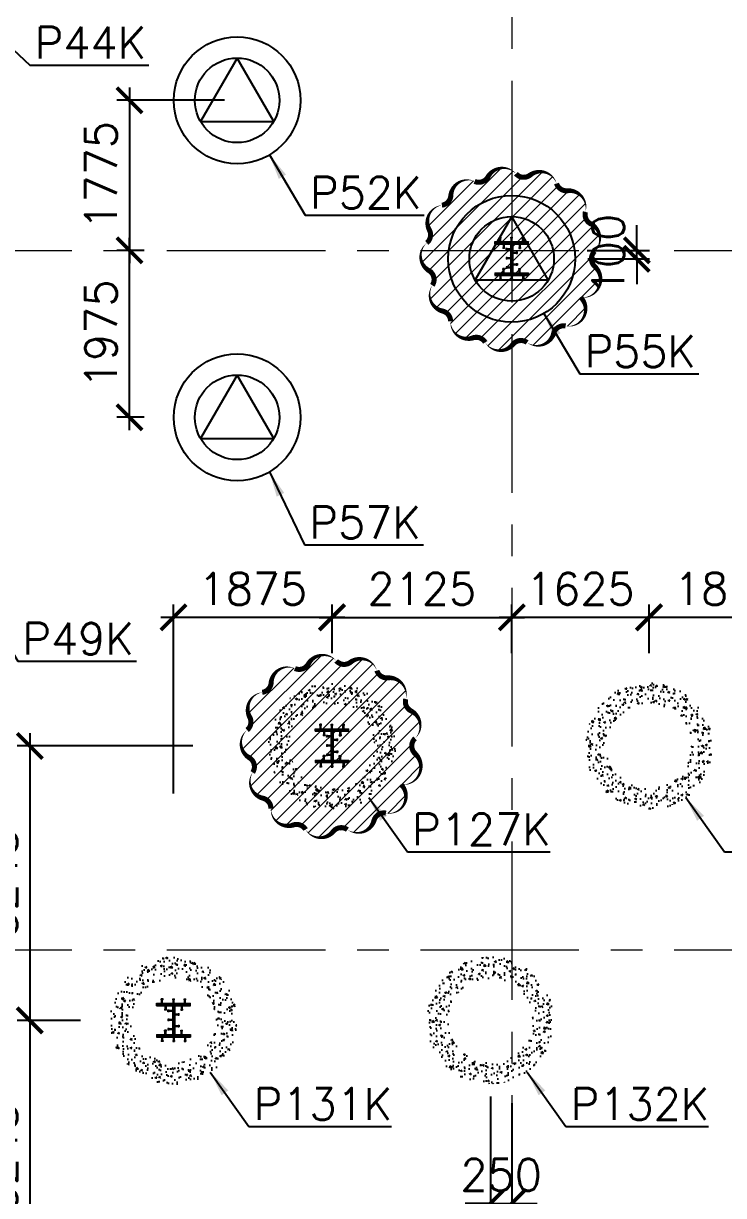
# Model space of a CAD drawing. Header units: millimetres. Extents: x -346728 to 1320345, y -537202 to -385966.
# Drawn here: x 164163 to 172445, y -435397 to -421532 of the extents above; entities that cross this region are included whole.
import ezdxf

# ---------------------------------------------------------------- set-up
doc = ezdxf.new("R2010")
doc.units = ezdxf.units.MM
doc.header["$LTSCALE"] = 100
doc.linetypes.add('X1326_GLB$0$CENTER', pattern=[2, 1.25, -0.25, 0.25, -0.25])
for name, color, linetype, lineweight in [('A-giao thong', 8, 'Continuous', 15), ('KCMANH', 8, 'Continuous', 13), ('KINGPOST', 5, 'Continuous', 20), ('X1326_GLB$0$A-tim', 8, 'X1326_GLB$0$CENTER', 9)]:
    doc.layers.add(name, color=color, linetype=linetype, lineweight=lineweight)
doc.layers.add('CL load', color=1, linetype='Continuous', plot=False)
for name, color, linetype in [('hach', 253, 'Continuous'), ('PILE MARK', 8, 'Continuous'), ('PL', 3, 'Continuous')]:
    doc.layers.add(name, color=color, linetype=linetype)
doc.styles.add('simplex', font='simplex.shx')
doc.dimstyles.new('100', dxfattribs={"dimscale": 150, "dimtxt": 2.5, "dimasz": 2, "dimexe": 1, "dimexo": 1, "dimgap": 1, "dimtad": 1, "dimdec": 0, "dimzin": 0, "dimdsep": 46, "dimtxsty": 'simplex', "dimblk": 'ARCHTICK', "dimcen": 1, "dimdle": 1, "dimclrd": 256, "dimclre": 256, "dimclrt": 6, "dimadec": 0, "dimazin": 0, "dimtfac": 1, "dimtdec": 0, "dimtix": 1, "dimtmove": 2, "dimatfit": 3, "dimfxl": 1, "dimtolj": 1, "dimtzin": 0, "dimarcsym": 0})
pattern_1 = [(45, (188543.33, 11377564.439), (-8.980256121, 8.980256121), []), (135, (188543.33, 11377564.439), (-8.980256121, -8.980256121), [])]

# ---------------------------------------------------------------- blocks, each defined once
blk = doc.blocks.new('_ArchTick')
at = {"color": 0, "linetype": 'ByBlock', "const_width": 0.15}
blk.add_lwpolyline([(-0.5, -0.5), (0.5, 0.5)], dxfattribs=at)
blk = doc.blocks.new('*D370')
at = {"layer": 'CL load', "lineweight": -2, "transparency": 16777216}
for p, q in [((165417, -422291), (165417, -424366)), ((166541, -422441), (165267, -422441)), ((165589, -424216), (165267, -424216))]:
    blk.add_line(p, q, dxfattribs=at)
at = {"layer": 'DEFPOINTS', "color": 0, "transparency": 16777216}
for p in [(166691, -422441, 0), (165417, -424216), (165739, -424216, 0)]:
    blk.add_point(p, dxfattribs=at)
at = {"layer": 'CL load', "lineweight": -2, "transparency": 16777216, "xscale": 300, "yscale": 300, "zscale": 300}
for p, rotation in [((165417, -422441), 90), ((165417, -424216), 270)]:
    blk.add_blockref('_ArchTick', p, dxfattribs=dict(at, rotation=rotation))
at = {"layer": 'CL load', "color": 6, "transparency": 16777216, "insert": (165079, -423329), "char_height": 375, "attachment_point": 5, "rotation": 90, "style": 'simplex'}
blk.add_mtext('\\A1;1775', dxfattribs=at)
blk = doc.blocks.new('*D371')
at = {"layer": 'CL load', "lineweight": -2, "transparency": 16777216}
for p, q in [((165417, -426341), (165417, -424066)), ((165589, -424216), (165267, -424216)), ((165589, -426191), (165267, -426191))]:
    blk.add_line(p, q, dxfattribs=at)
at = {"layer": 'DEFPOINTS', "color": 0, "transparency": 16777216}
for p in [(165417, -424216), (165739, -424216, 0), (165739, -426191, 0)]:
    blk.add_point(p, dxfattribs=at)
at = {"layer": 'CL load', "lineweight": -2, "transparency": 16777216, "xscale": 300, "yscale": 300, "zscale": 300}
for p, rotation in [((165417, -424216), 90), ((165417, -426191), 270)]:
    blk.add_blockref('_ArchTick', p, dxfattribs=dict(at, rotation=rotation))
at = {"layer": 'CL load', "color": 6, "transparency": 16777216, "insert": (165079, -425204), "char_height": 375, "attachment_point": 5, "rotation": 90, "style": 'simplex'}
blk.add_mtext('\\A1;1975', dxfattribs=at)
blk = doc.blocks.new('*D372')
at = {"layer": 'CL load', "lineweight": -2, "transparency": 16777216}
for p, q in [((171418, -424216), (171418, -423916)), ((170832, -424216), (171568, -424216)), ((171418, -424316), (171418, -424216)), ((170839, -424316), (171568, -424316)), ((171418, -424316), (171418, -424616))]:
    blk.add_line(p, q, dxfattribs=at)
at = {"layer": 'DEFPOINTS', "color": 0, "transparency": 16777216}
for p in [(170682, -424216), (171418, -424216), (170689, -424316, 0)]:
    blk.add_point(p, dxfattribs=at)
at = {"layer": 'CL load', "lineweight": -2, "transparency": 16777216, "xscale": 300, "yscale": 300, "zscale": 300}
for p, rotation in [((171418, -424216), 270), ((171418, -424316), 90)]:
    blk.add_blockref('_ArchTick', p, dxfattribs=dict(at, rotation=rotation))
at = {"layer": 'CL load', "color": 6, "transparency": 16777216, "insert": (171081, -424266), "char_height": 375, "attachment_point": 5, "rotation": 90, "style": 'simplex'}
blk.add_mtext('\\A1;100', dxfattribs=at)
blk = doc.blocks.new('*D463')
at = {"layer": 'CL load', "lineweight": -2, "transparency": 16777216}
for p, q in [((167813, -428979), (167813, -428407)), ((169939, -428979), (169939, -428407)), ((167663, -428557), (170089, -428557))]:
    blk.add_line(p, q, dxfattribs=at)
at = {"layer": 'DEFPOINTS', "color": 0, "transparency": 16777216}
for p in [(169939, -428557), (167813, -429129, 0), (169939, -429129, 0)]:
    blk.add_point(p, dxfattribs=at)
at = {"layer": 'CL load', "lineweight": -2, "transparency": 16777216, "xscale": 300, "yscale": 300, "zscale": 300, "rotation": 180}
blk.add_blockref('_ArchTick', (167813, -428557), dxfattribs=at)
at = {"layer": 'CL load', "lineweight": -2, "transparency": 16777216, "xscale": 300, "yscale": 300, "zscale": 300}
blk.add_blockref('_ArchTick', (169939, -428557), dxfattribs=at)
at = {"layer": 'CL load', "color": 6, "transparency": 16777216, "insert": (168876, -428220), "char_height": 375, "attachment_point": 5, "style": 'simplex'}
blk.add_mtext('\\A1;2125', dxfattribs=at)
blk = doc.blocks.new('*D467')
at = {"layer": 'CL load', "lineweight": -2, "transparency": 16777216}
for p, q in [((169939, -428979), (169939, -428407)), ((171563, -428979), (171563, -428407)), ((171713, -428557), (169789, -428557))]:
    blk.add_line(p, q, dxfattribs=at)
at = {"layer": 'DEFPOINTS', "color": 0, "transparency": 16777216}
for p in [(169939, -428557), (169939, -429129), (171563, -429129)]:
    blk.add_point(p, dxfattribs=at)
at = {"layer": 'CL load', "lineweight": -2, "transparency": 16777216, "xscale": 300, "yscale": 300, "zscale": 300, "rotation": 180}
blk.add_blockref('_ArchTick', (169939, -428557), dxfattribs=at)
at = {"layer": 'CL load', "lineweight": -2, "transparency": 16777216, "xscale": 300, "yscale": 300, "zscale": 300}
blk.add_blockref('_ArchTick', (171563, -428557), dxfattribs=at)
at = {"layer": 'CL load', "color": 6, "transparency": 16777216, "insert": (170751, -428220), "char_height": 375, "attachment_point": 5, "style": 'simplex'}
blk.add_mtext('\\A1;1625', dxfattribs=at)
blk = doc.blocks.new('*D468')
at = {"layer": 'CL load', "lineweight": -2, "transparency": 16777216}
for p, q in [((169688, -434226), (169688, -435640)), ((169939, -434305), (169939, -435640)), ((169688, -435490), (169388, -435490)), ((169688, -435490), (169939, -435490)), ((169939, -435490), (170239, -435490))]:
    blk.add_line(p, q, dxfattribs=at)
at = {"layer": 'DEFPOINTS', "color": 0, "transparency": 16777216}
for p in [(169688, -434076, 0), (169939, -434155, 0), (169939, -435490)]:
    blk.add_point(p, dxfattribs=at)
at = {"layer": 'CL load', "lineweight": -2, "transparency": 16777216, "xscale": 300, "yscale": 300, "zscale": 300}
blk.add_blockref('_ArchTick', (169688, -435490), dxfattribs=at)
at = {"layer": 'CL load', "lineweight": -2, "transparency": 16777216, "xscale": 300, "yscale": 300, "zscale": 300, "rotation": 180}
blk.add_blockref('_ArchTick', (169939, -435490), dxfattribs=at)
at = {"layer": 'CL load', "color": 6, "transparency": 16777216, "insert": (169813, -435152), "char_height": 375, "attachment_point": 5, "style": 'simplex'}
blk.add_mtext('\\A1;250', dxfattribs=at)
blk = doc.blocks.new('*D470')
at = {"layer": 'CL load', "lineweight": -2, "transparency": 16777216}
for p, q in [((165938, -430642), (165938, -428407)), ((167813, -428979), (167813, -428407)), ((167963, -428557), (165788, -428557))]:
    blk.add_line(p, q, dxfattribs=at)
at = {"layer": 'DEFPOINTS', "color": 0, "transparency": 16777216}
for p in [(165938, -428557), (167813, -429129, 0), (165938, -430792)]:
    blk.add_point(p, dxfattribs=at)
at = {"layer": 'CL load', "lineweight": -2, "transparency": 16777216, "xscale": 300, "yscale": 300, "zscale": 300, "rotation": 180}
blk.add_blockref('_ArchTick', (165938, -428557), dxfattribs=at)
at = {"layer": 'CL load', "lineweight": -2, "transparency": 16777216, "xscale": 300, "yscale": 300, "zscale": 300}
blk.add_blockref('_ArchTick', (167813, -428557), dxfattribs=at)
at = {"layer": 'CL load', "color": 6, "transparency": 16777216, "insert": (166876, -428220), "char_height": 375, "attachment_point": 5, "style": 'simplex'}
blk.add_mtext('\\A1;1875', dxfattribs=at)
blk = doc.blocks.new('*D471')
at = {"layer": 'CL load', "lineweight": -2, "transparency": 16777216}
for p, q in [((171563, -428979), (171563, -428407)), ((173438, -428979), (173438, -428407)), ((173588, -428557), (171413, -428557))]:
    blk.add_line(p, q, dxfattribs=at)
at = {"layer": 'DEFPOINTS', "color": 0, "transparency": 16777216}
for p in [(171563, -428557), (171563, -429129), (173438, -429129)]:
    blk.add_point(p, dxfattribs=at)
at = {"layer": 'CL load', "lineweight": -2, "transparency": 16777216, "xscale": 300, "yscale": 300, "zscale": 300, "rotation": 180}
blk.add_blockref('_ArchTick', (171563, -428557), dxfattribs=at)
at = {"layer": 'CL load', "lineweight": -2, "transparency": 16777216, "xscale": 300, "yscale": 300, "zscale": 300}
blk.add_blockref('_ArchTick', (173438, -428557), dxfattribs=at)
at = {"layer": 'CL load', "color": 6, "transparency": 16777216, "insert": (172501, -428220), "char_height": 375, "attachment_point": 5, "style": 'simplex'}
blk.add_mtext('\\A1;1875', dxfattribs=at)
blk = doc.blocks.new('*D473')
at = {"layer": 'CL load', "lineweight": -2, "transparency": 16777216}
for p, q in [((164238, -429929), (164238, -433476)), ((166165, -430079), (164088, -430079)), ((164838, -433326), (164088, -433326))]:
    blk.add_line(p, q, dxfattribs=at)
at = {"layer": 'DEFPOINTS', "color": 0, "transparency": 16777216}
for p in [(166315, -430079, 0), (164238, -433326), (164988, -433326, 0)]:
    blk.add_point(p, dxfattribs=at)
at = {"layer": 'CL load', "lineweight": -2, "transparency": 16777216, "xscale": 300, "yscale": 300, "zscale": 300}
for p, rotation in [((164238, -430079), 90), ((164238, -433326), 270)]:
    blk.add_blockref('_ArchTick', p, dxfattribs=dict(at, rotation=rotation))
at = {"layer": 'CL load', "color": 6, "transparency": 16777216, "insert": (163901, -431703), "char_height": 375, "attachment_point": 5, "rotation": 90, "style": 'simplex'}
blk.add_mtext('\\A1;3248', dxfattribs=at)
blk = doc.blocks.new('*D474')
at = {"layer": 'CL load', "lineweight": -2, "transparency": 16777216}
for p, q in [((164238, -433176), (164238, -436724)), ((164838, -433326), (164088, -433326)), ((164838, -436574), (164088, -436574))]:
    blk.add_line(p, q, dxfattribs=at)
at = {"layer": 'DEFPOINTS', "color": 0, "transparency": 16777216}
for p in [(164988, -433326, 0), (164238, -436574), (164988, -436574)]:
    blk.add_point(p, dxfattribs=at)
at = {"layer": 'CL load', "lineweight": -2, "transparency": 16777216, "xscale": 300, "yscale": 300, "zscale": 300}
for p, rotation in [((164238, -433326), 90), ((164238, -436574), 270)]:
    blk.add_blockref('_ArchTick', p, dxfattribs=dict(at, rotation=rotation))
at = {"layer": 'CL load', "color": 6, "transparency": 16777216, "insert": (163901, -434950), "char_height": 375, "attachment_point": 5, "rotation": 90, "style": 'simplex'}
blk.add_mtext('\\A1;3248', dxfattribs=at)
blk = doc.blocks.new('LVL-KHUNGTEN')
blk.add_lwpolyline([(61072.9, 41092.8), (119123.5, 41092.8), (119123.5, 61.9), (61072.9, 61.9)], close=True)
blk = doc.blocks.new('KP50 TOI SAN L1')
at = {"ltscale": 0.1}
h = blk.add_hatch(color=3, dxfattribs=at)
h.dxf.hatch_style = 1
h.paths.add_polyline_path([(14, 171), (-14, 171), (-14, 142)])
h.paths.add_polyline_path([(-14, -142), (-14, -171), (14, -171)])
at = {"layer": 'KCMANH', "linetype": 'ByBlock'}
h = blk.add_hatch(dxfattribs=at)
h.set_pattern_fill('ANSI37', color=3, scale=4, style=0)
h.set_pattern_definition(pattern_1)
h.paths.add_polyline_path([(-200, 200), (-200, 171), (200, 171), (200, 200)])
h = blk.add_hatch(dxfattribs=at)
h.set_pattern_fill('ANSI37', color=3, scale=4, style=0)
h.set_pattern_definition([(45, (188728.93, 11377564.439), (-8.980256121, 8.980256121), []), (135, (188728.93, 11377564.439), (-8.980256121, -8.980256121), [])])
h.paths.add_polyline_path([(14, 171), (-14, 142), (-14, -142), (14, -171)])
h = blk.add_hatch(dxfattribs=at)
h.set_pattern_fill('ANSI37', color=3, scale=4, style=0)
h.set_pattern_definition(pattern_1)
h.paths.add_polyline_path([(-200, -171), (-200, -200), (200, -200), (200, -171)])
at = {"layer": 'KCMANH', "color": 3, "linetype": 'ByBlock'}
blk.add_line((-200, 200), (200, 200), dxfattribs=at)
at = {"layer": 'KCMANH', "linetype": 'ByBlock'}
for p, q in [((-125, 253), (-146, 253)), ((-146, 240), (-146, 253)), ((-125, 240), (-146, 240)), ((-142, 200), (-142, 240)), ((-129, 200), (-129, 240)), ((-125, 240), (-125, 253)), ((-102, 171), (-102, 131)), ((-89, 171), (-89, 131)), ((-10, 253), (10, 253)), ((-10, 240), (-10, 253)), ((-10, 240), (10, 240)), ((-6, 200), (-6, 240)), ((6, 200), (6, 240)), ((10, 240), (10, 253)), ((89, 171), (89, 131)), ((102, 171), (102, 131)), ((125, 253), (146, 253)), ((125, 240), (125, 253)), ((125, 240), (146, 240)), ((129, 200), (129, 240)), ((142, 200), (142, 240)), ((146, 240), (146, 253)), ((-85, 131), (-106, 131)), ((-106, 131), (-106, 118)), ((-85, 118), (-106, 118)), ((-85, 131), (-85, 118)), ((-67, 100), (-67, 120)), ((-54, 120), (-67, 120)), ((-54, 100), (-67, 100)), ((-67, 10), (-67, -10)), ((-54, 10), (-67, 10)), ((-54, 100), (-54, 120)), ((-14, 116), (-54, 116)), ((-14, 104), (-54, 104)), ((-54, 10), (-54, -10)), ((-14, 6), (-54, 6)), ((14, 76), (54, 76)), ((14, 64), (54, 64)), ((54, 60), (54, 80)), ((54, 80), (67, 80)), ((54, 60), (67, 60)), ((67, 60), (67, 80)), ((85, 131), (106, 131)), ((85, 131), (85, 118)), ((85, 118), (106, 118)), ((106, 131), (106, 118)), ((-85, -118), (-106, -118)), ((-106, -131), (-106, -118)), ((-85, -131), (-106, -131)), ((-102, -171), (-102, -131)), ((-89, -171), (-89, -131)), ((-85, -131), (-85, -118)), ((-54, -10), (-67, -10)), ((-67, -100), (-67, -120)), ((-54, -100), (-67, -100)), ((-54, -120), (-67, -120)), ((-14, -6), (-54, -6)), ((-54, -100), (-54, -120)), ((-14, -104), (-54, -104)), ((-14, -116), (-54, -116)), ((14, -64), (54, -64)), ((14, -76), (54, -76)), ((54, -60), (54, -80)), ((54, -60), (67, -60)), ((54, -80), (67, -80)), ((67, -60), (67, -80)), ((85, -118), (106, -118)), ((85, -131), (85, -118)), ((85, -131), (106, -131)), ((89, -171), (89, -131)), ((102, -171), (102, -131)), ((106, -131), (106, -118)), ((-125, -240), (-146, -240)), ((-146, -240), (-146, -253)), ((-125, -253), (-146, -253)), ((-142, -200), (-142, -240)), ((-129, -200), (-129, -240)), ((-125, -240), (-125, -253)), ((-10, -240), (10, -240)), ((-10, -240), (-10, -253)), ((-10, -253), (10, -253)), ((-6, -200), (-6, -240)), ((6, -200), (6, -240)), ((10, -240), (10, -253)), ((125, -240), (146, -240)), ((125, -240), (125, -253)), ((125, -253), (146, -253)), ((129, -200), (129, -240)), ((142, -200), (142, -240)), ((146, -240), (146, -253))]:
    blk.add_line(p, q, dxfattribs=at)
at = {"layer": 'KINGPOST', "color": 3, "linetype": 'ByBlock'}
for p, q in [((-200, 171), (-200, 200)), ((-200, 171), (200, 171)), ((-14, 171), (-14, -171)), ((-14, 142), (14, 171)), ((14, 171), (14, -171)), ((200, 171), (200, 200)), ((-200, -171), (200, -171)), ((-200, -171), (-200, -200)), ((-200, -200), (200, -200)), ((-14, -142), (14, -171)), ((200, -171), (200, -200))]:
    blk.add_line(p, q, dxfattribs=at)
at = {"layer": 'KINGPOST', "color": 6, "linetype": 'ByBlock'}
blk.add_lwpolyline([(-14, 0), (14, 0)], dxfattribs=at)
blk = doc.blocks.new('B1 Kingpost Layout Plan1')
at = {"layer": 'KCMANH', "linetype": 'ByBlock'}
for p in [(19575, -9546, 0), (17450, -15309, 0), (15575, -18556, 0)]:
    blk.add_blockref('KP50 TOI SAN L1', p, dxfattribs=at)

msp = doc.modelspace()

# ---------------------------------------------------------------- hatches: boundary and pattern name
at = {"ltscale": 0.1}
h = msp.add_hatch(color=3, dxfattribs=at)
h.dxf.hatch_style = 1
h.paths.add_polyline_path([(169953, -424145.2), (169924.2, -424145.2), (169924.2, -424174)])
h.paths.add_polyline_path([(169924.2, -424458.8), (169924.2, -424487.6), (169953, -424487.6)])
h = msp.add_hatch(color=3, dxfattribs=at)
h.dxf.hatch_style = 1
h.paths.add_polyline_path([(167827.7, -429907.6), (167798.9, -429907.6), (167798.9, -429936.4)])
h.paths.add_polyline_path([(167798.9, -430221.2), (167798.9, -430250), (167827.7, -430250)])
at = {"layer": 'A-giao thong', "transparency": 33554572}
h = msp.add_hatch(dxfattribs=at)
h.set_pattern_fill('ANSI31', color=256, scale=1000)
h.set_pattern_definition([(45, (131589.65, -521573.05), (-88.38835, 88.38835), [])])
edge = h.paths.add_edge_path()
edge.add_arc((170783.7, -424080.7), 200.1, 313.189, 423.189)
edge.add_arc((170929.5, -423792.2), 123.2, 165.32463, 243.189, ccw=False)
edge.add_arc((170616.6, -423710.2), 200.3, 345.32463, 455.32463)
edge.add_arc((170586.6, -423388.1), 123.2, 197.45235, 275.32463, ccw=False)
edge.add_arc((170278, -423485.1), 200.2, 17.45235, 127.45235)
edge.add_arc((170081.3, -423228.4), 123.2, 221.33742, 307.45235, ccw=False)
edge.add_arc((169836.3, -423443.9), 203.2, 41.33742, 151.33742)
edge.add_arc((169549.9, -423287.4), 123.2, 245.97207, 331.33742, ccw=False)
edge.add_arc((169418.2, -423582.8), 200.3, 65.97207, 175.97207)
edge.add_arc((169095.6, -423560.1), 123.2, 278.09941, 355.97207, ccw=False)
edge.add_arc((169141.2, -423880.4), 200.3, 98.09941, 208.09941)
edge.add_arc((168855.8, -424032.7), 123.2, -50.51419, 28.09941, ccw=False)
edge.add_arc((169061.7, -424282.7), 200.7, 129.48581, 239.48581)
edge.add_arc((168897.3, -424561.6), 123.2, -33.38585, 59.48581, ccw=False)
edge.add_arc((169167.2, -424739.5), 200.1, 146.61415, 256.61415)
edge.add_arc((169092.4, -425054), 123.2, -1.25134, 76.61415, ccw=False)
edge.add_arc((169415.8, -425061.1), 200.3, 178.74866, 288.74866)
edge.add_arc((169519.8, -425367.5), 123.2, 30.87684, 108.74866, ccw=False)
edge.add_arc((169797.4, -425201.5), 200.2, 210.87684, 320.87684)
edge.add_arc((170048.3, -425405.5), 123.2, 54.01227, 140.87684, ccw=False)
edge.add_arc((170240, -425141.5), 203.1, 234.01227, 344.01227)
edge.add_arc((170553.7, -425231.4), 123.2, 79.39644, 164.01227, ccw=False)
edge.add_arc((170613.2, -424913.5), 200.3, 259.39644, 404.1286)
edge.add_arc((170778.1, -424563.1), 212, 264.27964, 407.39823)
edge.add_arc((171005, -424316.4), 123.2, 133.189, 227.39823, ccw=False)
h = msp.add_hatch(dxfattribs=at)
h.set_pattern_fill('ANSI31', color=256, scale=1000)
h.set_pattern_definition([(45, (129464.31, -527335.43), (-88.38835, 88.38835), [])])
edge = h.paths.add_edge_path()
edge.add_arc((168658.4, -429843.1), 200.1, 313.189, 423.189)
edge.add_arc((168804.2, -429554.6), 123.2, 165.32463, 243.189, ccw=False)
edge.add_arc((168491.2, -429472.6), 200.3, 345.32463, 455.32463)
edge.add_arc((168461.2, -429150.5), 123.2, 197.45235, 275.32463, ccw=False)
edge.add_arc((168152.7, -429247.5), 200.2, 17.45235, 127.45235)
edge.add_arc((167956, -428990.7), 123.2, 221.33742, 307.45235, ccw=False)
edge.add_arc((167711, -429206.3), 203.2, 41.33742, 151.33742)
edge.add_arc((167424.6, -429049.8), 123.2, 245.97207, 331.33742, ccw=False)
edge.add_arc((167292.9, -429345.2), 200.3, 65.97207, 175.97207)
edge.add_arc((166970.2, -429322.5), 123.2, 278.09941, 355.97207, ccw=False)
edge.add_arc((167015.8, -429642.7), 200.3, 98.09941, 208.09941)
edge.add_arc((166730.4, -429795.1), 123.2, -50.51419, 28.09941, ccw=False)
edge.add_arc((166936.4, -430045), 200.7, 129.48581, 239.48581)
edge.add_arc((166771.9, -430324), 123.2, -33.38585, 59.48581, ccw=False)
edge.add_arc((167041.9, -430501.9), 200.1, 146.61415, 256.61415)
edge.add_arc((166967, -430816.4), 123.2, -1.25134, 76.61415, ccw=False)
edge.add_arc((167290.5, -430823.5), 200.3, 178.74866, 288.74866)
edge.add_arc((167394.5, -431129.8), 123.2, 30.87684, 108.74866, ccw=False)
edge.add_arc((167672, -430963.9), 200.2, 210.87684, 320.87684)
edge.add_arc((167922.9, -431167.9), 123.2, 54.01227, 140.87684, ccw=False)
edge.add_arc((168114.7, -430903.9), 203.1, 234.01227, 344.01227)
edge.add_arc((168428.4, -430993.8), 123.2, 79.39644, 164.01227, ccw=False)
edge.add_arc((168487.9, -430675.9), 200.3, 259.39644, 404.1286)
edge.add_arc((168652.8, -430325.5), 212, 264.27964, 407.39823)
edge.add_arc((168879.6, -430078.8), 123.2, 133.189, 227.39823, ccw=False)
at = {"layer": 'hach'}
h = msp.add_hatch(dxfattribs=at)
h.set_pattern_fill('ANSI31', color=256, scale=70)
h.set_pattern_definition([(45, (121918.56, -508591.22), (-157.15448, 157.15448), [])])
h.paths.add_polyline_path([(142200.7, -410142.2), (128621.2, -428107.5), (155914.1, -501359), (162214.1, -503970.9), (238136.4, -469396.6), (242695.2, -462329.4), (242687.2, -415142.7), (237685.1, -410142.2)])
h.paths.add_polyline_path([(142797.9, -411342.2), (129975.7, -428305.7), (156856.2, -500450.6), (162191.6, -502662.6), (237318.8, -468450.4), (241495.1, -461976.1), (241487, -415639.4), (237188.2, -411342.2)], flags=16)
h = msp.add_hatch(dxfattribs=at)
h.set_pattern_fill('AR-CONC', color=256, scale=4)
h.set_pattern_definition([(50, (121918.56, -508591.2), (728.7387, -63.7563), [76.2, -838.2]), (355, (121918.56, -508591.2), (-140.9737, 764.2274), [60.96, -670.5623]), (100.45144, (121979.3, -508596.54), (587.765, 700.471), [64.76, -712.361]), (46.1842, (121918.6, -508388), (1084.316, -168.1693), [114.3, -1257.3]), (96.63556, (122008.9, -508402), (949.6165, 989.7045), [97.14, -1068.5424]), (351.18415, (121918.6, -508388), (949.6165, 989.7045), [91.44, -1005.839]), (21, (122020.16, -508438.8), (606.4576, -409.0608), [76.2, -838.2]), (326, (122020.16, -508438.8), (247.208, 736.752), [60.96, -670.56]), (71.45144, (122070.7, -508472.9), (853.6657, 327.691), [64.76, -712.3598]), (37.5, (121918.56, -508591.22), (12.3544, 338.22016), [0, -662.432, 0, -680.72, 0, -673.1]), (7.5, (121918.56, -508591.22), (267.27865, 400.7223), [0, -388.112, 0, -647.192, 0, -256.54]), (327.5, (121692, -508591.22), (542.3624, -22.91498), [0, -254, 0, -792.48, 0, -1051.56]), (317.5, (121590.4, -508591.2), (592.5167, 101.706), [0, -330.2, 0, -526.288, 0, -746.76])])
h.paths.add_polyline_path([(142200.7, -410142.2), (128621.2, -428107.5), (155914.1, -501359), (162214.1, -503970.9), (238136.4, -469396.6), (242695.2, -462329.4), (242687.2, -415142.7), (237685.1, -410142.2)])
h.paths.add_polyline_path([(142797.9, -411342.2), (129975.7, -428305.7), (156856.2, -500450.6), (162191.6, -502662.6), (237318.8, -468450.4), (241495.1, -461976.1), (241487, -415639.4), (237188.2, -411342.2)], flags=16)
at = {"layer": 'PL'}
h = msp.add_hatch(dxfattribs=at)
h.set_pattern_fill('AR-CONC', color=6)
h.set_pattern_definition([(130, (175315.04, -442540.07), (-182.1847, -15.9391), [19.05, -209.55]), (185, (175315.04, -442540.07), (35.2434, 191.0568), [15.24, -167.6406]), (79.5486, (175299.86, -442541.4), (-146.9412, 175.1178), [16.19, -178.0902]), (133.8158, (175315.04, -442489.27), (-271.079, -42.0423), [28.575, -314.325]), (83.3644, (175292.45, -442492.78), (-237.404, 247.426), [24.285, -267.1356]), (188.8158, (175315.04, -442489.27), (-237.404, 247.426), [22.86, -251.4597]), (159, (175289.64, -442501.97), (-151.6144, -102.2652), [19.05, -209.55]), (214, (175289.64, -442501.97), (-61.802, 184.188), [15.24, -167.64]), (108.5486, (175277.01, -442510.5), (-213.4164, 81.9228), [16.19, -178.09]), (142.5, (175315.043, -442540.07), (-3.0886, 84.55504), [0, -165.608, 0, -170.18, 0, -168.275]), (172.5, (175315.04, -442540.07), (-66.81966, 100.1806), [0, -97.028, 0, -161.798, 0, -64.135]), (212.5, (175371.685, -442540.07), (-135.5906, -5.72874), [0, -63.5, 0, -198.12, 0, -262.89]), (222.5, (175397.09, -442540.07), (-148.1292, 25.4265), [0, -82.55, 0, -131.572, 0, -186.69])])
edge = h.paths.add_edge_path()
edge.add_ellipse((167813.3, -430078.8), major_axis=(530.3, 530.3), ratio=1, start_angle=135, end_angle=315)
edge.add_ellipse((167813.3, -430078.8), major_axis=(530.3, 530.3), ratio=1, start_angle=315, end_angle=495)
edge = h.paths.add_edge_path(flags=16)
edge.add_ellipse((167813.3, -430078.8), major_axis=(-353.6, 353.6), ratio=1, start_angle=45, end_angle=225, ccw=False)
edge.add_ellipse((167813.3, -430078.8), major_axis=(-353.6, 353.6), ratio=1, start_angle=-135, end_angle=45, ccw=False)
h.paths.add_polyline_path([(167813.3, -429578.8), (168246.3, -430328.8), (167380.3, -430328.8)], flags=0)
h = msp.add_hatch(dxfattribs=at)
h.set_pattern_fill('AR-CONC', color=6)
h.set_pattern_definition([(130, (175315.04, -442540.07), (-182.1847, -15.9391), [19.05, -209.55]), (185, (175315.04, -442540.07), (35.2434, 191.0568), [15.24, -167.6406]), (79.5486, (175299.86, -442541.4), (-146.9412, 175.1178), [16.19, -178.0902]), (133.8158, (175315.04, -442489.27), (-271.079, -42.0423), [28.575, -314.325]), (83.3644, (175292.45, -442492.78), (-237.404, 247.426), [24.285, -267.1356]), (188.8158, (175315.04, -442489.27), (-237.404, 247.426), [22.86, -251.4597]), (159, (175289.64, -442501.97), (-151.6144, -102.2652), [19.05, -209.55]), (214, (175289.64, -442501.97), (-61.802, 184.188), [15.24, -167.64]), (108.5486, (175277.01, -442510.5), (-213.4164, 81.9228), [16.19, -178.09]), (142.5, (175315.043, -442540.07), (-3.0886, 84.55504), [0, -165.608, 0, -170.18, 0, -168.275]), (172.5, (175315.04, -442540.07), (-66.81966, 100.1806), [0, -97.028, 0, -161.798, 0, -64.135]), (212.5, (175371.685, -442540.07), (-135.5906, -5.72874), [0, -63.5, 0, -198.12, 0, -262.89]), (222.5, (175397.09, -442540.07), (-148.1292, 25.4265), [0, -82.55, 0, -131.572, 0, -186.69])])
edge = h.paths.add_edge_path()
edge.add_ellipse((167813.3, -430078.8), major_axis=(530.3, 530.3), ratio=1, start_angle=135, end_angle=315)
edge.add_ellipse((167813.3, -430078.8), major_axis=(530.3, 530.3), ratio=1, start_angle=315, end_angle=495)
edge = h.paths.add_edge_path(flags=16)
edge.add_ellipse((167813.3, -430078.8), major_axis=(-353.6, 353.6), ratio=1, start_angle=45, end_angle=225, ccw=False)
edge.add_ellipse((167813.3, -430078.8), major_axis=(353.6, 353.6), ratio=1, start_angle=-45, end_angle=135, ccw=False)
h.paths.add_polyline_path([(167813.3, -429578.8), (168246.3, -430328.8), (167380.3, -430328.8)], flags=0)
h = msp.add_hatch(dxfattribs=at)
h.set_pattern_fill('AR-CONC', color=6)
h.set_pattern_definition([(130, (171565.04, -442540.07), (-182.1847, -15.9391), [19.05, -209.55]), (185, (171565.04, -442540.07), (35.2434, 191.0568), [15.24, -167.6406]), (79.5486, (171549.86, -442541.4), (-146.9412, 175.1178), [16.19, -178.0902]), (133.8158, (171565.04, -442489.27), (-271.079, -42.0423), [28.575, -314.325]), (83.3644, (171542.45, -442492.78), (-237.404, 247.426), [24.285, -267.1356]), (188.8158, (171565.04, -442489.27), (-237.404, 247.426), [22.86, -251.46]), (159, (171539.64, -442501.97), (-151.6144, -102.2652), [19.05, -209.55]), (214, (171539.64, -442501.97), (-61.802, 184.188), [15.24, -167.64]), (108.5486, (171527.01, -442510.5), (-213.4164, 81.9228), [16.19, -178.09]), (142.5, (171565.043, -442540.07), (-3.0886, 84.55504), [0, -165.608, 0, -170.18, 0, -168.275]), (172.5, (171565.04, -442540.07), (-66.81966, 100.1806), [0, -97.028, 0, -161.798, 0, -64.135]), (212.5, (171621.685, -442540.07), (-135.5906, -5.72874), [0, -63.5, 0, -198.12, 0, -262.89]), (222.5, (171647.09, -442540.07), (-148.1292, 25.4265), [0, -82.55, 0, -131.572, 0, -186.69])])
edge = h.paths.add_edge_path()
edge.add_ellipse((171563.3, -430078.8), major_axis=(530.3, 530.3), ratio=1, start_angle=135, end_angle=315)
edge.add_ellipse((171563.3, -430078.8), major_axis=(530.3, 530.3), ratio=1, start_angle=315, end_angle=495)
edge = h.paths.add_edge_path(flags=16)
edge.add_ellipse((171563.3, -430078.8), major_axis=(-353.6, 353.6), ratio=1, start_angle=45, end_angle=225, ccw=False)
edge.add_ellipse((171563.3, -430078.8), major_axis=(-353.6, 353.6), ratio=1, start_angle=-135, end_angle=45, ccw=False)
h.paths.add_polyline_path([(171563.3, -429578.8), (171996.3, -430328.8), (171130.3, -430328.8)], flags=0)
h = msp.add_hatch(dxfattribs=at)
h.set_pattern_fill('AR-CONC', color=6)
h.set_pattern_definition([(130, (171565.04, -442540.07), (-182.1847, -15.9391), [19.05, -209.55]), (185, (171565.04, -442540.07), (35.2434, 191.0568), [15.24, -167.6406]), (79.5486, (171549.86, -442541.4), (-146.9412, 175.1178), [16.19, -178.0902]), (133.8158, (171565.04, -442489.27), (-271.079, -42.0423), [28.575, -314.325]), (83.3644, (171542.45, -442492.78), (-237.404, 247.426), [24.285, -267.1356]), (188.8158, (171565.04, -442489.27), (-237.404, 247.426), [22.86, -251.46]), (159, (171539.64, -442501.97), (-151.6144, -102.2652), [19.05, -209.55]), (214, (171539.64, -442501.97), (-61.802, 184.188), [15.24, -167.64]), (108.5486, (171527.01, -442510.5), (-213.4164, 81.9228), [16.19, -178.09]), (142.5, (171565.043, -442540.07), (-3.0886, 84.55504), [0, -165.608, 0, -170.18, 0, -168.275]), (172.5, (171565.04, -442540.07), (-66.81966, 100.1806), [0, -97.028, 0, -161.798, 0, -64.135]), (212.5, (171621.685, -442540.07), (-135.5906, -5.72874), [0, -63.5, 0, -198.12, 0, -262.89]), (222.5, (171647.09, -442540.07), (-148.1292, 25.4265), [0, -82.55, 0, -131.572, 0, -186.69])])
edge = h.paths.add_edge_path()
edge.add_ellipse((171563.3, -430078.8), major_axis=(530.3, 530.3), ratio=1, start_angle=135, end_angle=315)
edge.add_ellipse((171563.3, -430078.8), major_axis=(530.3, 530.3), ratio=1, start_angle=315, end_angle=495)
edge = h.paths.add_edge_path(flags=16)
edge.add_ellipse((171563.3, -430078.8), major_axis=(-353.6, 353.6), ratio=1, start_angle=45, end_angle=225, ccw=False)
edge.add_ellipse((171563.3, -430078.8), major_axis=(353.6, 353.6), ratio=1, start_angle=-45, end_angle=135, ccw=False)
h.paths.add_polyline_path([(171563.3, -429578.8), (171996.3, -430328.8), (171130.3, -430328.8)], flags=0)
h = msp.add_hatch(dxfattribs=at)
h.set_pattern_fill('AR-CONC', color=6)
h.set_pattern_definition([(130, (177190.04, -445787.67), (-182.1847, -15.9391), [19.05, -209.55]), (185, (177190.04, -445787.67), (35.2434, 191.0568), [15.24, -167.6406]), (79.5486, (177174.86, -445789), (-146.9412, 175.1178), [16.19, -178.0902]), (133.8158, (177190.04, -445736.87), (-271.079, -42.0423), [28.575, -314.325]), (83.3644, (177167.45, -445740.37), (-237.404, 247.426), [24.285, -267.1356]), (188.8158, (177190.04, -445736.87), (-237.404, 247.426), [22.86, -251.4597]), (159, (177164.64, -445749.57), (-151.6144, -102.2652), [19.05, -209.55]), (214, (177164.64, -445749.57), (-61.802, 184.188), [15.24, -167.64]), (108.5486, (177152.01, -445758.09), (-213.4164, 81.9228), [16.19, -178.09]), (142.5, (177190.043, -445787.67), (-3.0886, 84.55504), [0, -165.608, 0, -170.18, 0, -168.275]), (172.5, (177190.04, -445787.67), (-66.81966, 100.18057), [0, -97.028, 0, -161.798, 0, -64.135]), (212.5, (177246.685, -445787.67), (-135.5906, -5.72874), [0, -63.5, 0, -198.12, 0, -262.89]), (222.5, (177272.09, -445787.67), (-148.1292, 25.4265), [0, -82.55, 0, -131.572, 0, -186.69])])
edge = h.paths.add_edge_path()
edge.add_ellipse((165938.3, -433326.4), major_axis=(530.3, 530.3), ratio=1, start_angle=135, end_angle=315)
edge.add_ellipse((165938.3, -433326.4), major_axis=(-530.3, 530.3), ratio=1, start_angle=225, end_angle=405)
edge = h.paths.add_edge_path(flags=16)
edge.add_ellipse((165938.3, -433326.4), major_axis=(-353.6, 353.6), ratio=1, start_angle=45, end_angle=225, ccw=False)
edge.add_ellipse((165938.3, -433326.4), major_axis=(353.6, 353.6), ratio=1, start_angle=-45, end_angle=135, ccw=False)
h.paths.add_polyline_path([(165938.3, -432826.4), (166371.3, -433576.4), (165505.3, -433576.4)], flags=0)
h = msp.add_hatch(dxfattribs=at)
h.set_pattern_fill('AR-CONC', color=6)
h.set_pattern_definition([(130, (177190.04, -445787.67), (-182.1847, -15.9391), [19.05, -209.55]), (185, (177190.04, -445787.67), (35.2434, 191.0568), [15.24, -167.6406]), (79.5486, (177174.86, -445789), (-146.9412, 175.1178), [16.19, -178.0902]), (133.8158, (177190.04, -445736.87), (-271.079, -42.0423), [28.575, -314.325]), (83.3644, (177167.45, -445740.37), (-237.404, 247.426), [24.285, -267.1356]), (188.8158, (177190.04, -445736.87), (-237.404, 247.426), [22.86, -251.4597]), (159, (177164.64, -445749.57), (-151.6144, -102.2652), [19.05, -209.55]), (214, (177164.64, -445749.57), (-61.802, 184.188), [15.24, -167.64]), (108.5486, (177152.01, -445758.09), (-213.4164, 81.9228), [16.19, -178.09]), (142.5, (177190.043, -445787.67), (-3.0886, 84.55504), [0, -165.608, 0, -170.18, 0, -168.275]), (172.5, (177190.04, -445787.67), (-66.81966, 100.18057), [0, -97.028, 0, -161.798, 0, -64.135]), (212.5, (177246.685, -445787.67), (-135.5906, -5.72874), [0, -63.5, 0, -198.12, 0, -262.89]), (222.5, (177272.09, -445787.67), (-148.1292, 25.4265), [0, -82.55, 0, -131.572, 0, -186.69])])
edge = h.paths.add_edge_path()
edge.add_ellipse((165938.3, -433326.4), major_axis=(-530.3, 530.3), ratio=1, start_angle=45, end_angle=225)
edge.add_ellipse((165938.3, -433326.4), major_axis=(530.3, 530.3), ratio=1, start_angle=315, end_angle=495)
edge = h.paths.add_edge_path(flags=16)
edge.add_ellipse((165938.3, -433326.4), major_axis=(-353.6, 353.6), ratio=1, start_angle=45, end_angle=225, ccw=False)
edge.add_ellipse((165938.3, -433326.4), major_axis=(353.6, 353.6), ratio=1, start_angle=-45, end_angle=135, ccw=False)
h.paths.add_polyline_path([(165938.3, -432826.4), (166371.3, -433576.4), (165505.3, -433576.4)], flags=0)
h = msp.add_hatch(dxfattribs=at)
h.set_pattern_fill('AR-CONC', color=6)
h.set_pattern_definition([(130, (173440.04, -445787.67), (-182.1847, -15.9391), [19.05, -209.55]), (185, (173440.04, -445787.67), (35.2434, 191.0568), [15.24, -167.6406]), (79.5486, (173424.86, -445789), (-146.9412, 175.1178), [16.19, -178.0902]), (133.8158, (173440.04, -445736.87), (-271.079, -42.0423), [28.575, -314.325]), (83.3644, (173417.45, -445740.37), (-237.404, 247.426), [24.285, -267.1356]), (188.8158, (173440.04, -445736.87), (-237.404, 247.426), [22.86, -251.46]), (159, (173414.64, -445749.57), (-151.6144, -102.2652), [19.05, -209.55]), (214, (173414.64, -445749.57), (-61.802, 184.188), [15.24, -167.64]), (108.5486, (173402.01, -445758.09), (-213.4164, 81.9228), [16.19, -178.09]), (142.5, (173440.043, -445787.67), (-3.0886, 84.55504), [0, -165.608, 0, -170.18, 0, -168.275]), (172.5, (173440.04, -445787.67), (-66.81966, 100.1806), [0, -97.028, 0, -161.798, 0, -64.135]), (212.5, (173496.685, -445787.67), (-135.5906, -5.72874), [0, -63.5, 0, -198.12, 0, -262.89]), (222.5, (173522.09, -445787.67), (-148.1292, 25.4265), [0, -82.55, 0, -131.572, 0, -186.69])])
edge = h.paths.add_edge_path()
edge.add_ellipse((169688.3, -433326.4), major_axis=(530.3, 530.3), ratio=1, start_angle=135, end_angle=315)
edge.add_ellipse((169688.3, -433326.4), major_axis=(-530.3, 530.3), ratio=1, start_angle=225, end_angle=405)
edge = h.paths.add_edge_path(flags=16)
edge.add_ellipse((169688.3, -433326.4), major_axis=(-353.6, 353.6), ratio=1, start_angle=45, end_angle=225, ccw=False)
edge.add_ellipse((169688.3, -433326.4), major_axis=(353.6, 353.6), ratio=1, start_angle=-45, end_angle=135, ccw=False)
h.paths.add_polyline_path([(169688.3, -432826.4), (170121.3, -433576.4), (169255.3, -433576.4)], flags=0)
h = msp.add_hatch(dxfattribs=at)
h.set_pattern_fill('AR-CONC', color=6)
h.set_pattern_definition([(130, (173440.04, -445787.67), (-182.1847, -15.9391), [19.05, -209.55]), (185, (173440.04, -445787.67), (35.2434, 191.0568), [15.24, -167.6406]), (79.5486, (173424.86, -445789), (-146.9412, 175.1178), [16.19, -178.0902]), (133.8158, (173440.04, -445736.87), (-271.079, -42.0423), [28.575, -314.325]), (83.3644, (173417.45, -445740.37), (-237.404, 247.426), [24.285, -267.1356]), (188.8158, (173440.04, -445736.87), (-237.404, 247.426), [22.86, -251.46]), (159, (173414.64, -445749.57), (-151.6144, -102.2652), [19.05, -209.55]), (214, (173414.64, -445749.57), (-61.802, 184.188), [15.24, -167.64]), (108.5486, (173402.01, -445758.09), (-213.4164, 81.9228), [16.19, -178.09]), (142.5, (173440.043, -445787.67), (-3.0886, 84.55504), [0, -165.608, 0, -170.18, 0, -168.275]), (172.5, (173440.04, -445787.67), (-66.81966, 100.1806), [0, -97.028, 0, -161.798, 0, -64.135]), (212.5, (173496.685, -445787.67), (-135.5906, -5.72874), [0, -63.5, 0, -198.12, 0, -262.89]), (222.5, (173522.09, -445787.67), (-148.1292, 25.4265), [0, -82.55, 0, -131.572, 0, -186.69])])
edge = h.paths.add_edge_path()
edge.add_ellipse((169688.3, -433326.4), major_axis=(-530.3, 530.3), ratio=1, start_angle=45, end_angle=225)
edge.add_ellipse((169688.3, -433326.4), major_axis=(530.3, 530.3), ratio=1, start_angle=315, end_angle=495)
edge = h.paths.add_edge_path(flags=16)
edge.add_ellipse((169688.3, -433326.4), major_axis=(-353.6, 353.6), ratio=1, start_angle=45, end_angle=225, ccw=False)
edge.add_ellipse((169688.3, -433326.4), major_axis=(353.6, 353.6), ratio=1, start_angle=-45, end_angle=135, ccw=False)
h.paths.add_polyline_path([(169688.3, -432826.4), (170121.3, -433576.4), (169255.3, -433576.4)], flags=0)

# ---------------------------------------------------------------- linework, layer by layer
at = {"color": 5, "elevation": -2718.3}
for points in [[(170920.7, -424226.6, 0, 60, 0.5205671), (170874, -423902.1, 60, 60, -0.3534527), (170810.4, -423761, 0, 60, 0.5205671), (170598, -423510.8, 60, 60, -0.3534915), (170469, -423425.1, 0, 60, 0.5205671), (170156.2, -423326.1, 60, 60, -0.3944899), (169988.9, -423309.7, 0, 60, 0.520567), (169658, -423346.5, 60, 60, -0.3907151), (169499.8, -423399.9, 0, 60, 0.520567), (169218.5, -423568.7, 60, 60, -0.3534934), (169112.9, -423682, 0, 60, 0.5205671), (168964.4, -423974.7, 60, 60, -0.3571345), (168934.1, -424127.8, 0, 60, 0.520567), (168959.8, -424455.5, 60, 60, -0.4289707), (169000.1, -424629.4, 0, 60, 0.520567), (169120.9, -424934.2, 60, 60, -0.3534582), (169215.5, -425056.7, 0, 60, 0.520567), (169480.2, -425250.8, 60, 60, -0.3534893), (169625.5, -425304.2, 0, 60, 0.5205671), (169952.7, -425327.8, 60, 60, -0.3982747), (170120.7, -425305.9, 0, 60, 0.520567), (170435.3, -425197.5, 60, 60, -0.3869502), (170576.4, -425110.3, 0, 60, 0.7314349), (170757, -424774, 0, 60, 0.7206829), (170921.6, -424407.1, 60, 60, -0.4358983)], [(168795.3, -429989, 0, 60, 0.5205671), (168748.6, -429664.5, 60, 60, -0.3534527), (168685, -429523.4, 0, 60, 0.5205671), (168472.6, -429273.1, 60, 60, -0.3534915), (168343.7, -429187.4, 0, 60, 0.5205671), (168030.9, -429088.5, 60, 60, -0.3944899), (167863.5, -429072.1, 0, 60, 0.520567), (167532.7, -429108.8, 60, 60, -0.3907151), (167374.4, -429162.3, 0, 60, 0.520567), (167093.1, -429331.1, 60, 60, -0.3534934), (166987.6, -429444.4, 0, 60, 0.5205671), (166839.1, -429737.1, 60, 60, -0.3571345), (166808.8, -429890.2, 0, 60, 0.520567), (166834.5, -430217.9, 60, 60, -0.4289707), (166874.8, -430391.8, 0, 60, 0.520567), (166995.6, -430696.6, 60, 60, -0.3534582), (167090.2, -430819.1, 0, 60, 0.520567), (167354.9, -431013.2, 60, 60, -0.3534893), (167500.2, -431066.6, 0, 60, 0.5205671), (167827.4, -431090.2, 60, 60, -0.3982747), (167995.3, -431068.3, 0, 60, 0.520567), (168310, -430959.9, 60, 60, -0.3869502), (168451, -430872.7, 0, 60, 0.7314349), (168631.6, -430536.4, 0, 60, 0.7206829), (168796.3, -430169.5, 60, 60, -0.4358983)]]:
    msp.add_lwpolyline(points, format="xyseb", close=True, dxfattribs=at)
at = {"layer": 'PL', "elevation": -1404.9}
for points in [[(166258, -422691.4), (167124, -422691.4), (166691, -421941.4)], [(166258, -422691.4), (167124, -422691.4), (166691, -421941.4)], [(169505.6, -424566.4), (170371.6, -424566.4), (169938.6, -423816.4)], [(169505.6, -424566.4), (170371.6, -424566.4), (169938.6, -423816.4)], [(166258, -426441.4), (167124, -426441.4), (166691, -425691.4)], [(166258, -426441.4), (167124, -426441.4), (166691, -425691.4)]]:
    msp.add_lwpolyline(points, close=True, dxfattribs=at)
at = {"layer": 'PL'}
for centre, radius in [((166691, -422441.4, -1404.9), 750), ((166691, -422441.4, -1404.9), 750), ((166691, -422441.4, -1404.9), 500), ((166691, -422441.4, -1404.9), 500), ((169938.6, -424316.4, -1404.9), 750), ((169938.6, -424316.4, -1404.9), 750), ((169938.6, -424316.4, -1404.9), 500), ((169938.6, -424316.4, -1404.9), 500), ((166691, -426191.4, -1404.9), 750), ((166691, -426191.4, -1404.9), 750), ((166691, -426191.4, -1404.9), 500), ((166691, -426191.4, -1404.9), 500)]:
    msp.add_circle(centre, radius, dxfattribs=at)
at = {"layer": 'X1326_GLB$0$A-tim', "ltscale": 15}
for p, q in [((169938.6, -398208.6, -1404.9), (169938.6, -512162.7, -1404.9)), ((120859.5, -424216.4, -1404.9), (255546, -424216.4, -1404.9)), ((120859.5, -432491.5, -1404.9), (255546, -432491.5, -1404.9))]:
    msp.add_line(p, q, dxfattribs=at)

# ---------------------------------------------------------------- block references
at = {"extrusion": (0.00597, -2.28885e-18, 0.999982), "xscale": 3.385207865094198, "yscale": 3.385207865094198, "zscale": 3.385207865094198}
msp.add_blockref('LVL-KHUNGTEN', (-107243.5, -525073.6, -287.1), dxfattribs=at)
msp.add_blockref('B1 Kingpost Layout Plan1', (150363.7, -414766, -1404.9))

# ---------------------------------------------------------------- texts
at = {"layer": 'PILE MARK', "color": 4, "style": 'simplex'}
for s, p in [('P44K', (164297.4, -421946.9, -1404.9)), ('P52K', (167553.3, -423722.4, -1404.9)), ('P55K', (170800.9, -425597.4, -1404.9)), ('P57K', (167546.5, -427622.8, -1404.9)), ('P49K', (164152.2, -428997.9, -1404.9)), ('P127K', (168761.9, -431253.9, -1404.9)), ('P131K', (166886.9, -434501.5, -1404.9)), ('P132K', (170636.9, -434501.5, -1404.9))]:
    msp.add_text(s, height=375, dxfattribs=at).set_placement(p)

# ---------------------------------------------------------------- dimensions: what is measured, and where the dimension line sits
at = {"layer": 'CL load'}
for base, p1, p2, picture, middle in [((165416.9, -424216.4, -1404.9), (166691, -422441.4, -1404.9), (165738.6, -424216.4, -1404.9), '*D370', (165079.4, -423328.9, -1404.9)), ((171418.5, -424216.4, -1404.9), (170688.6, -424316.4, -1404.9), (170681.9, -424216.4, -1404.9), '*D372', (171081, -424266.4, -1404.9)), ((165416.9, -424216.4, -1404.9), (165738.6, -426191.4, -1404.9), (165738.6, -424216.4, -1404.9), '*D371', (165079.4, -425203.9, -1404.9)), ((164238.4, -433326.4, -1404.9), (166314.8, -430078.8, -1404.9), (164988.3, -433326.4, -1404.9), '*D473', (163900.9, -431702.6, -1404.9)), ((164238.4, -436574, -1404.9), (164988.3, -433326.4, -1404.9), (164988.3, -436574, -1404.9), '*D474', (163900.9, -434950.2, -1404.9))]:
    dim = msp.add_linear_dim(base=base, p1=p1, p2=p2, angle=90, dimstyle='100', dxfattribs=at)
    dim.commit()
    dim.dimension.update_dxf_attribs({"geometry": picture, "text_midpoint": middle})
for base, p1, p2, picture, middle in [((165938.3, -428557.2, -1404.9), (167813.3, -429128.8, -1404.9), (165938.3, -430791.8, -1404.9), '*D470', (166875.8, -428219.7, -1404.9)), ((169938.6, -428557.2, -1404.9), (167813.3, -429128.8, -1404.9), (169938.6, -429128.8, -1404.9), '*D463', (168875.9, -428219.7, -1404.9)), ((169938.6, -428557.2, -1404.9), (171563.3, -429128.8, -1404.9), (169938.6, -429128.8, -1404.9), '*D467', (170750.9, -428219.7, -1404.9)), ((171563.3, -428557.2, -1404.9), (173438.3, -429128.8, -1404.9), (171563.3, -429128.8, -1404.9), '*D471', (172500.8, -428219.7, -1404.9)), ((169938.6, -435489.7, -1404.9), (169688.3, -434076.4, -1404.9), (169938.6, -434154.9, -1404.9), '*D468', (169813.4, -435152.2, -1404.9))]:
    dim = msp.add_linear_dim(base=base, p1=p1, p2=p2, dimstyle='100', dxfattribs=at)
    dim.commit()
    dim.dimension.update_dxf_attribs({"geometry": picture, "text_midpoint": middle})

# ---------------------------------------------------------------- leaders
at = {"layer": 'PILE MARK'}
for points in [[(163753.4, -421573, -1404.9), (164240.1, -422024.5, -1404.9), (165647.4, -422024.5, -1404.9)], [(167073.1, -423086.8, -1404.9), (167496, -423800, -1404.9), (168903.3, -423800, -1404.9)], [(170320.7, -424961.8, -1404.9), (170743.6, -425675, -1404.9), (172150.9, -425675, -1404.9)], [(167073.1, -426836.8, -1404.9), (167489.2, -427700.4, -1404.9), (168896.4, -427700.4, -1404.9)], [(163585.6, -428215.2, -1404.9), (164094.8, -429075.5, -1404.9), (165502.1, -429075.5, -1404.9)], [(168248.1, -430689.9, -1404.9), (168704.6, -431331.5, -1404.9), (170393.4, -431331.5, -1404.9)], [(171998.1, -430689.9, -1404.9), (172454.6, -431331.5, -1404.9), (174143.4, -431331.5, -1404.9)], [(166373.1, -433937.5, -1404.9), (166829.6, -434579.1, -1404.9), (168518.4, -434579.1, -1404.9)], [(170123.1, -433937.5, -1404.9), (170579.6, -434579.1, -1404.9), (172268.4, -434579.1, -1404.9)]]:
    msp.add_leader(points, dimstyle='100', override={"dimgap": 1, "dimtad": 0}, dxfattribs=at)

doc.saveas('drawing.dxf')
